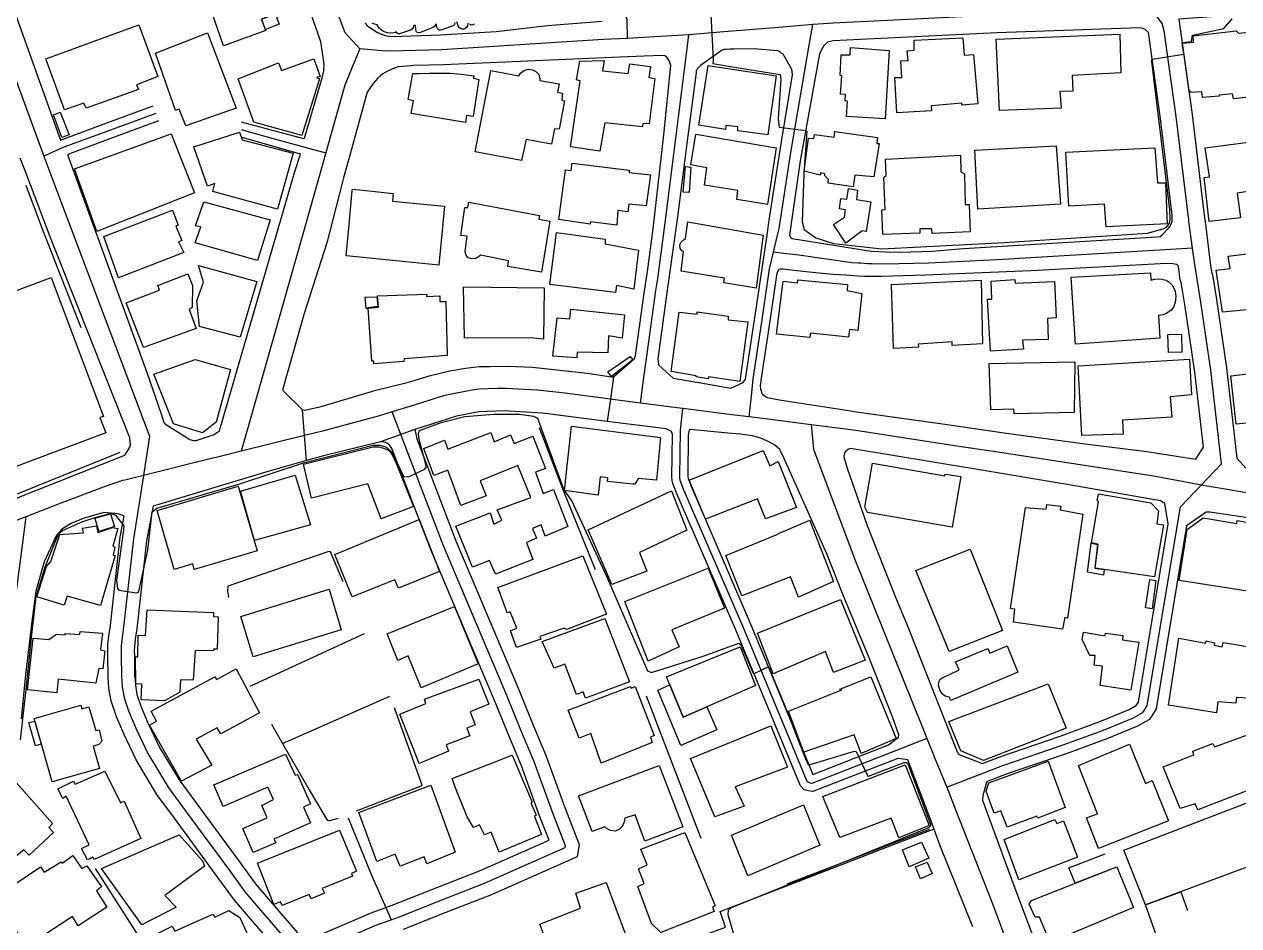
# Model space of a CAD drawing. Header units: millimetres. Extents: x 198785 to 203305, y 542885 to 545889.
# Drawn here: x 201531.5 to 201759.8, y 542983.8 to 543153.4 of the extents above; entities that cross this region are included whole.
import ezdxf

# ---------------------------------------------------------------- set-up
doc = ezdxf.new("R2010")
doc.units = ezdxf.units.MM
doc.linetypes.add('FENCE_25K', pattern=[54.3, 28.7, -9.2, -16.4])
doc.linetypes.add('HIDDEN_BULD_25K', pattern=[28.8, 18.4, -10.4])
for name, color, linetype in [('A0013117', 253, 'Continuous'), ('A0023217', 253, 'Continuous'), ('A0053326', 253, 'Continuous'), ('B0014111', 253, 'Continuous'), ('B0014112', 253, 'Continuous'), ('B0014113', 253, 'Continuous'), ('B0014115', 253, 'Continuous'), ('B0014116', 253, 'Continuous'), ('B0024120', 253, 'Continuous'), ('F0017111', 253, 'Continuous'), ('F0047224', 253, 'Continuous')]:
    doc.layers.add(name, color=color, linetype=linetype)

msp = doc.modelspace()

# ---------------------------------------------------------------- linework, layer by layer
at = {"layer": 'A0013117'}
for points in [[(201572.22, 543135.02), (201583.92, 543131.91), (201584.11, 543131.98), (201587.46, 543143.32), (201587.76, 543144.65), (201587.81, 543145.92), (201587.54, 543148.03), (201587.2, 543150.1), (201579.35, 543172.69), (201576.31, 543180.75), (201573.79, 543187.63), (201572.08, 543192.31), (201570.47, 543196.72), (201570.14, 543197.42), (201569.83, 543197.75), (201569.62, 543198.09), (201569.25, 543198.27), (201568.63, 543198.4), (201568.37, 543198.4), (201567.67, 543198.31), (201567.24, 543198.18), (201555.67, 543193.47), (201526.91, 543182.91)], [(201529.38, 543156.49), (201538.29, 543131.63), (201546.47, 543134.65), (201555.66, 543138.05)], [(201762.51, 543155.37), (201748.51, 543154.34), (201751, 543136.43), (201753.37, 543116.93), (201753.45, 543116.29), (201754.44, 543108.53), (201754.66, 543106.82), (201754.84, 543106.29), (201755.59, 543101.62), (201757.49, 543088.75), (201759.44, 543071.78), (201761.09, 543069.9)], [(201595.53, 543153.65), (201595.88, 543153.19), (201596.25, 543152.91), (201597.89, 543151.84), (201599.33, 543151.27), (201600.48, 543151.12), (201609.67, 543151.42), (201620.2, 543152.07), (201629.85, 543153.16), (201640.12, 543153.98)], [(201741.11, 543152.72), (201714.34, 543151.77), (201683.51, 543150.26), (201682.47, 543150.04), (201681.68, 543149.19), (201681.31, 543148.53), (201680.96, 543147.86), (201677.33, 543127.73), (201675.34, 543113.76), (201675.49, 543113.37), (201675.8, 543113.11), (201690.65, 543110.75), (201693.51, 543110.59), (201696.17, 543110.55), (201702.08, 543110.74), (201708.06, 543111.2), (201744.47, 543113.4), (201745.04, 543113.49), (201745.45, 543113.85), (201746.67, 543115.1), (201746.88, 543115.44), (201747.29, 543116.3), (201747.26, 543117.5), (201745.05, 543135.66), (201742.8, 543151.84), (201742.2, 543152.43), (201741.76, 543152.63), (201741.11, 543152.72)], [(201668.61, 543148.75), (201664.84, 543148.7), (201664.09, 543148.7), (201663.34, 543148.67), (201663.04, 543148.65), (201662.68, 543148.53), (201662.48, 543148.4), (201658.56, 543145.67), (201658.31, 543145.42), (201657.98, 543145.02), (201657.8, 543144.62), (201657.77, 543144.32), (201656.02, 543130.99), (201654.25, 543117.2), (201652.46, 543104.27), (201650.55, 543090.47), (201650.71, 543089.34), (201653.47, 543086.84), (201658.28, 543086.01), (201664.28, 543084.97), (201666.62, 543086.01), (201667.03, 543086.66), (201669.16, 543100.67), (201670.17, 543107.48), (201671.16, 543114.16), (201671.46, 543116.18), (201673.78, 543130.89), (201675.87, 543143.9), (201675.8, 543144.61), (201675.73, 543144.99), (201674.14, 543147.75), (201673.72, 543148.05), (201673.34, 543148.31), (201673.08, 543148.4), (201668.61, 543148.75)], [(201651.42, 543147.55), (201648, 543147.4), (201640.46, 543147.07), (201610.3, 543145.76), (201604.7, 543145.65), (201603.43, 543145.52), (201601.75, 543145.37), (201600.77, 543145.02), (201599.72, 543144.56), (201598.87, 543144.08), (201598.48, 543143.75), (201597.95, 543143.27), (201597.06, 543142.25), (201595.94, 543140.61), (201592.79, 543129.2), (201591.49, 543124.51), (201591.22, 543123.54), (201588.32, 543112.32), (201584.1, 543098.98), (201580.04, 543084.82), (201580.06, 543084.56), (201580.12, 543084.45), (201583.74, 543080.85), (201584.2, 543080.83), (201587.3, 543081.5), (201596.71, 543084.31), (201597.53, 543084.55), (201602.95, 543085.89), (201603.68, 543086.07), (201607.81, 543087.31), (201611.45, 543088.19), (201614.4, 543088.73), (201616.95, 543089.01), (201618.98, 543089.05), (201622.4, 543089.1), (201626.98, 543088.92), (201637.3, 543087.78), (201641.84, 543087.08), (201642.23, 543087.1), (201646.16, 543090.52), (201646.4, 543091.07), (201647.21, 543096.92), (201647.91, 543102.37), (201648.61, 543106.88), (201649.66, 543114.91), (201650.96, 543125.95), (201651.72, 543132.62), (201652.99, 543145.65), (201652.84, 543146.24), (201652.67, 543146.54), (201652.23, 543147.22), (201651.86, 543147.44), (201651.42, 543147.55)], [(201556.7, 543135.23), (201547.51, 543131.84), (201539.65, 543128.93), (201539.62, 543128.72), (201554.41, 543088.09), (201557.2, 543080.14), (201557.7, 543078.51), (201557.92, 543078.2), (201558.18, 543078.05), (201562.56, 543075.32), (201563.35, 543075.12), (201563.52, 543075.1), (201563.76, 543075.12), (201567.15, 543076.26), (201567.47, 543076.47), (201567.8, 543076.65), (201568.13, 543076.95), (201568.24, 543077.21), (201582.33, 543125.7), (201583.37, 543128.99), (201572.25, 543132.16)], [(201525.98, 543062.68), (201537.89, 543067.42), (201550.35, 543072.38), (201550.4, 543072.42), (201550.95, 543073.24), (201551.27, 543073.87), (201551.45, 543074.29), (201551.29, 543075.64), (201536.34, 543113.45), (201531.75, 543125.49), (201530.7, 543128.24)], [(201746.21, 543108.4), (201720.7, 543107), (201700.89, 543106.24), (201692.65, 543105.93), (201690.89, 543105.93), (201689.43, 543105.97), (201688.1, 543106.05), (201686.77, 543106.12), (201685.95, 543106.18), (201683.49, 543106.35), (201678.38, 543106.81), (201674.05, 543107.35), (201673.75, 543107.35), (201673.55, 543107.32), (201673.34, 543107.25), (201673.07, 543106.86), (201672.88, 543106.22), (201671.52, 543096.74), (201669.99, 543086.81), (201669.83, 543085.38), (201669.85, 543084.91), (201669.89, 543084.7), (201669.97, 543084.49), (201670.15, 543083.95), (201670.29, 543083.76), (201670.59, 543083.55), (201671.13, 543083.2), (201672.05, 543082.99), (201673.79, 543082.72), (201686.85, 543080.68), (201687.51, 543080.57), (201704.07, 543078.23), (201716.15, 543076.51), (201730.4, 543074.57), (201742.48, 543073.03), (201751.74, 543071.63), (201753.17, 543073.83), (201751.54, 543087.97), (201749.66, 543100.71), (201748.99, 543104.85), (201748.8, 543105.32), (201748.47, 543107.93), (201748.17, 543108.21), (201747.38, 543108.36), (201746.21, 543108.4)], [(201709.77, 542983.66), (201703.67, 542998.88), (201701.87, 543003.67), (201697.59, 543015.06), (201695.66, 543015.29), (201679.68, 543009.07), (201678.86, 543009.2), (201678.09, 543009.43), (201677.37, 543010.13), (201670.22, 543027.41), (201668.98, 543030.41), (201665.17, 543039.61), (201654.15, 543065.07), (201653.32, 543067.21), (201653.19, 543068.2), (201653.3, 543076.22), (201653.11, 543076.8), (201652.91, 543076.96), (201652.11, 543077.28), (201641.06, 543078.7), (201628.88, 543080.26), (201621.7, 543080.7), (201616.94, 543080.49), (201612.71, 543079.66), (201604.9, 543077.15), (201605.25, 543075.42), (201612.6, 543056.27), (201624.51, 543028.12), (201627.15, 543021.56), (201629.6, 543015.75), (201633.09, 543006.1), (201635.79, 542999.13), (201635.4, 542996.82), (201618.97, 542989.55), (201611.35, 542986.59), (201602.68, 542983.14)], [(201656.7, 543077.18), (201656.51, 543077.09), (201656.39, 543076.79), (201656.33, 543076.41), (201656.3, 543076.18), (201656.19, 543068.39), (201656.25, 543067.96), (201656.93, 543066.2), (201667.94, 543040.78), (201671.76, 543031.56), (201672.99, 543028.55), (201679.71, 543012.3), (201693.96, 543017.85), (201695.83, 543019.34), (201695.89, 543019.73), (201694.69, 543023.11), (201690.3, 543034.25), (201685.31, 543046.31), (201682.35, 543053.8), (201674.25, 543071.86), (201673.52, 543073.4), (201672.48, 543074.29), (201671.2, 543074.99), (201669.95, 543075.53), (201668.36, 543076), (201666.14, 543076.3), (201663.76, 543076.52), (201656.7, 543077.18)], [(201598.41, 543074.86), (201587.72, 543072.25), (201584.51, 543071.33), (201577.05, 543069.2), (201567.91, 543066.46), (201555.69, 543062.79), (201554.45, 543056.24), (201552.61, 543039.67), (201552.31, 543037.74), (201552.16, 543036.34), (201552.14, 543035.61), (201552.15, 543034.63), (201552.2, 543030.87), (201552.27, 543029.98), (201552.35, 543029.09), (201552.64, 543027.34), (201553.39, 543025.12), (201554.7, 543022), (201556.89, 543017.39), (201560.55, 543011.29), (201563.73, 543007.03), (201571.9, 542995.87), (201574.88, 542991.78), (201577.39, 542988.87), (201582.84, 542982.53)], [(201584.68, 542981.1), (201596.96, 542986.41), (201599.4, 542987.28), (201600.92, 542987.82), (201609.52, 542991.24), (201617.05, 542994.17), (201630.11, 542999.95), (201628.41, 543004.34), (201624.94, 543013.93), (201622.53, 543019.65), (201619.89, 543026.21), (201607.97, 543054.4), (201600.58, 543073.63), (201600.16, 543074.2), (201599.92, 543074.42), (201599.62, 543074.63), (201599.34, 543074.74), (201599.04, 543074.79), (201598.41, 543074.86)], [(201686.8, 543073.59), (201686.45, 543073.5), (201685.98, 543073.15), (201685.72, 543072.84), (201685.58, 543072.54), (201685.51, 543072.02), (201686.14, 543069.9), (201689.95, 543059.1), (201695.11, 543045.94), (201697.43, 543040.37), (201699.28, 543035.81), (201703.41, 543025.24), (201704.39, 543022.79), (201706.86, 543016.56), (201707.11, 543016.14), (201707.37, 543016.02), (201711.63, 543014.37), (201714.85, 543015.62), (201726.2, 543019.49), (201733.7, 543022.26), (201739.2, 543024.53), (201740.54, 543025.3), (201740.91, 543025.9), (201746.5, 543059.45), (201745.87, 543063.28), (201745.1, 543063.78), (201727.93, 543066.76), (201710.27, 543069.72), (201686.8, 543073.59)], [(201579.26, 542979.03), (201573.6, 542985.61), (201570.96, 542988.68), (201567.87, 542992.92), (201559.71, 543004.05), (201556.4, 543008.5), (201552.48, 543015.03), (201550.14, 543019.96), (201548.71, 543023.35), (201547.78, 543026.12), (201547.38, 543028.46), (201547.29, 543029.57), (201547.2, 543030.64), (201547.15, 543034.57), (201547.14, 543035.68), (201547.17, 543036.7), (201547.35, 543038.39), (201547.65, 543040.32), (201549.5, 543056.98), (201550.25, 543060.89), (201549.97, 543060.99), (201549.22, 543061.25), (201548.46, 543061.38), (201546.43, 543061.58), (201542.55, 543060.46), (201540.26, 543059.47), (201538.51, 543058.44), (201537.42, 543057.18), (201535.19, 543052.27), (201533.64, 543046.75), (201532.88, 543041.04), (201531.71, 543031.02), (201530.88, 543022.76)], [(201764.47, 543060.11), (201754.32, 543061.63), (201754, 543061.62), (201753.67, 543061.62), (201752.82, 543061.08), (201749.99, 543059.07), (201744.25, 543024.66), (201743.44, 543023.32), (201743.3, 543023.09), (201742.86, 543022.59), (201740.74, 543021.38), (201734.98, 543019), (201727.37, 543016.19), (201716.05, 543012.33), (201713.16, 543011.21), (201712.46, 543010.96), (201712.36, 543010.78), (201711.66, 543008.36), (201711.6, 543007.45), (201717.06, 542992.61), (201723.68, 542974.83), (201731.21, 542956.52), (201732.73, 542953.23)]]:
    msp.add_lwpolyline(points, dxfattribs=at)
at = {"layer": 'A0023217'}
for points in [[(201644.89, 543150.71), (201644.78, 543154.25), (201643.66, 543157.62), (201636.43, 543175.34), (201630.2, 543192.41), (201625.16, 543206.12), (201624.38, 543208.33)], [(201594.54, 543148.81), (201591.8, 543151.78), (201583.99, 543172.39), (201578.66, 543187.41), (201578.02, 543188.86), (201576.97, 543191.28)], [(201516.71, 543181.8), (201518.01, 543178.81), (201519.55, 543175.24), (201523.56, 543163.51), (201529.63, 543143.65), (201534.63, 543129.99), (201535.15, 543128.57)], [(201742.85, 543157), (201736.38, 543156.46), (201731.66, 543156.06), (201715.43, 543155.2), (201683.54, 543153.63), (201682.71, 543153.57), (201679.7, 543153.34)], [(201751.07, 543111.27), (201750.43, 543116.3), (201750.39, 543116.56), (201748.02, 543136.05), (201745.78, 543152.19), (201745.38, 543153.54), (201742.85, 543157)], [(201679.7, 543153.34), (201674.07, 543152.88), (201662.99, 543151.97), (201656.39, 543151.43)], [(201672.33, 543110.56), (201673.15, 543113.97), (201673.4, 543114.97), (201675.56, 543129.31), (201679.03, 543149.44), (201679.7, 543153.34)], [(201644.89, 543150.71), (201640.29, 543150.52), (201609.98, 543148.59), (201602.59, 543148.38), (201599.5, 543148.36), (201594.54, 543148.81)], [(201656.39, 543151.43), (201652.16, 543151.17), (201647.81, 543150.89), (201644.89, 543150.71)], [(201647.28, 543082.16), (201647.95, 543086.97), (201648.88, 543093.69), (201650.19, 543103.32), (201650.54, 543105.58), (201651.96, 543116.06), (201655.93, 543147.81), (201656.39, 543151.43)], [(201594.54, 543148.81), (201593.09, 543145.32), (201591.7, 543141.97), (201588.5, 543130.57), (201588.12, 543129.22)], [(201556.18, 543136.64), (201546.99, 543133.24), (201538.91, 543130.26), (201535.15, 543128.57)], [(201572.24, 543133.59), (201578.66, 543131.82), (201583.73, 543130.43), (201588.12, 543129.22)], [(201535.15, 543128.57), (201535.68, 543127.1), (201537.98, 543121.08), (201554.98, 543075.94), (201553.87, 543068.54)], [(201588.12, 543129.22), (201587.95, 543128.61), (201587.43, 543126.75), (201584.2, 543115.22), (201573.72, 543078.35), (201572.23, 543073.09)], [(201751.07, 543111.27), (201748.02, 543111.09), (201714.38, 543109.1), (201701.49, 543108.49), (201693.08, 543108.26), (201690.77, 543108.34), (201690.04, 543108.36), (201689.37, 543108.4), (201688.71, 543108.44), (201688.3, 543108.46), (201687.07, 543108.55), (201677.09, 543109.96), (201674.28, 543110.31), (201672.33, 543110.56)], [(201752.72, 543066.72), (201756.55, 543070.7), (201754.52, 543088.36), (201752.63, 543101.16), (201751.54, 543108.24), (201751.07, 543111.27)], [(201667.72, 543079.55), (201668.22, 543084.09), (201668.51, 543086.74), (201670.34, 543098.71), (201671.57, 543107.38), (201671.57, 543107.4), (201672.33, 543110.56)], [(201647.28, 543082.16), (201643.01, 543082.71), (201641.65, 543082.89), (201633.09, 543084.02), (201627.93, 543084.59), (201622.05, 543084.9), (201620.34, 543084.88), (201616.95, 543084.75), (201615.67, 543084.61), (201612.08, 543083.92), (201610.26, 543083.49), (201603.93, 543081.51), (201600.63, 543080.49)], [(201655.28, 543081.14), (201653.16, 543081.41), (201652.7, 543081.47), (201647.28, 543082.16)], [(201600.63, 543080.49), (201597.97, 543079.7), (201597.56, 543079.59), (201587.51, 543076.87), (201584.13, 543076.04), (201572.23, 543073.09)], [(201585.56, 542978.76), (201597.88, 542984.09), (201600.41, 542984.98), (201601.8, 542985.48), (201610.43, 542988.91), (201618.01, 542991.86), (201633.16, 542998.56), (201633.21, 542998.87), (201630.75, 543005.22), (201627.27, 543014.84), (201624.84, 543020.61), (201622.2, 543027.16), (201610.28, 543055.33), (201602.27, 543076.22), (201600.63, 543080.49)], [(201701.14, 543019.04), (201696.67, 543017.3), (201679.52, 543010.62), (201679.19, 543010.67), (201678.87, 543010.76), (201678.63, 543010.99), (201671.6, 543027.98), (201670.37, 543030.98), (201666.55, 543040.2), (201655.54, 543065.64), (201654.79, 543067.59), (201654.69, 543068.3), (201654.81, 543077.03), (201655.28, 543081.14)], [(201667.72, 543079.55), (201663.98, 543080.03), (201657.26, 543080.88), (201655.28, 543081.14)], [(201679.42, 543078.05), (201673.19, 543078.85), (201670.24, 543079.22), (201667.72, 543079.55)], [(201679.42, 543078.05), (201679.81, 543073.49), (201687.63, 543052.7), (201700.3, 543021.14), (201701.14, 543019.04)], [(201752.72, 543066.72), (201748.81, 543067.46), (201743.79, 543068.41), (201729.17, 543070.66), (201713.21, 543073.11), (201707.17, 543073.97), (201687.82, 543076.98), (201686.34, 543077.17), (201679.42, 543078.05)], [(201572.23, 543073.09), (201568.02, 543072.05), (201564.08, 543071.07), (201556.62, 543069.22), (201553.87, 543068.54)], [(201553.87, 543068.54), (201550.33, 543067.66), (201549.94, 543067.57), (201546.45, 543066.42), (201537.69, 543063.06), (201531.74, 543060.78)], [(201553.87, 543068.54), (201552.8, 543061.78), (201551.98, 543056.61), (201550.13, 543040), (201549.83, 543038.06), (201549.67, 543036.52), (201549.64, 543035.64), (201549.65, 543034.6), (201549.7, 543030.76), (201549.78, 543029.78), (201549.87, 543028.77), (201550.21, 543026.73), (201551.05, 543024.24), (201552.42, 543020.98), (201554.68, 543016.21), (201558.48, 543009.89), (201561.72, 543005.54), (201569.88, 542994.4), (201572.92, 542990.23), (201575.49, 542987.24), (201581.05, 542980.78)], [(201704.92, 543009.88), (201709.44, 543011.64), (201715.45, 543013.97), (201726.78, 543017.84), (201734.34, 543020.63), (201739.97, 543022.96), (201741.74, 543023.97), (201741.87, 543024.12), (201741.94, 543024.22), (201742.58, 543025.28), (201748.81, 543062.65), (201752.72, 543066.72)], [(201801.86, 543059.22), (201796.74, 543059.92), (201792.26, 543060.53), (201777.59, 543062.44), (201757.63, 543065.87), (201752.72, 543066.72)], [(201531.74, 543060.78), (201522.89, 543057.39), (201521.77, 543056.96), (201492.57, 543045.35), (201484.1, 543041.98)], [(201531.74, 543060.78), (201531.05, 543055.45), (201528.23, 543033.64), (201527.75, 543031), (201526.8, 543024.72), (201525.51, 543019.86), (201524.2, 543016.37), (201522.25, 543013.34), (201520, 543010.74), (201518.87, 543009.58), (201517.97, 543008.82), (201514.12, 543005.43), (201511.37, 543004.31)], [(201701.14, 543019.04), (201702.45, 543015.85), (201702.55, 543015.62), (201704.92, 543009.88)], [(201704.92, 543009.88), (201706.62, 543005.52), (201713.42, 542988.14), (201716.73, 542979.24), (201720.49, 542970.09), (201728.35, 542951.07), (201734.3, 542936.65)], [(201592.33, 543004.11), (201596.74, 542993.35), (201599.4, 542987.28), (201600.41, 542984.98)]]:
    msp.add_lwpolyline(points, dxfattribs=at)
at = {"layer": 'A0053326'}
msp.add_lwpolyline([(201637.3, 543087.78), (201641.84, 543087.08), (201642.23, 543087.1), (201641.65, 543082.89), (201641.06, 543078.7), (201628.88, 543080.26), (201621.7, 543080.7), (201616.94, 543080.49), (201612.71, 543079.66), (201604.9, 543077.15), (201602.27, 543076.22), (201598.41, 543074.86), (201587.72, 543072.25), (201584.51, 543071.33), (201584.13, 543076.04), (201583.74, 543080.85), (201584.2, 543080.83), (201587.3, 543081.5), (201596.71, 543084.31), (201597.53, 543084.55), (201602.95, 543085.89), (201603.68, 543086.07), (201607.81, 543087.31), (201611.45, 543088.19), (201614.4, 543088.73), (201616.95, 543089.01), (201618.98, 543089.05), (201622.4, 543089.1), (201626.98, 543088.92), (201637.3, 543087.78)], dxfattribs=at)
at = {"layer": 'B0014111'}
for points in [[(201612.42, 543153.71), (201612.31, 543153.38), (201612.11, 543153.13), (201609.76, 543152.29), (201609.48, 543152.32), (201609.32, 543152.4), (201609.17, 543152.58), (201609.03, 543152.87), (201608.87, 543153.49), (201608.79, 543153.28), (201608.56, 543153), (201608.29, 543152.79), (201605.95, 543151.85), (201605.6, 543151.79), (201605.38, 543151.83), (201605.24, 543151.9), (201605.13, 543152.05), (201605.07, 543152.41), (201604.98, 543153.22), (201604.62, 543153.13), (201604.56, 543152.78), (201604.39, 543152.51), (201604.07, 543152.28), (201602.02, 543151.6), (201601.72, 543151.59), (201601.61, 543151.64), (201601.38, 543151.83), (201601.36, 543152.02), (201601.16, 543151.85), (201600.84, 543151.78), (201600.29, 543151.7), (201599.73, 543151.79), (201599.01, 543152.01), (201598.61, 543152.29), (201598.18, 543152.68), (201597.79, 543153.31), (201596.84, 543153.57)], [(201614.86, 543153.6), (201614.78, 543153.13), (201614.59, 543152.79), (201614.35, 543152.6), (201614.1, 543152.49), (201613.8, 543152.48), (201613.57, 543152.54), (201613.28, 543152.71), (201613.05, 543153.09), (201612.75, 543153.87)], [(201616.05, 543153.43), (201615.89, 543153.33), (201615.62, 543153.26), (201615.35, 543153.31), (201615.13, 543153.41)], [(201585.88, 543146.93), (201587.09, 543143.58), (201586.39, 543143.36), (201586.94, 543143.15), (201583.63, 543132.49), (201574.62, 543135), (201571.64, 543143.13), (201579.24, 543146.17), (201579.79, 543144.73), (201585.88, 543146.93)], [(201672.79, 543143.69), (201671.22, 543132.58), (201665.58, 543133.33), (201665.64, 543134.11), (201663.33, 543134.38), (201663.26, 543133.62), (201658.25, 543134.43), (201660.03, 543145.62), (201672.79, 543143.69)], [(201611.57, 543144.2), (201613.58, 543144.02), (201615.99, 543143.72), (201615.88, 543143.24), (201616.89, 543143.04), (201615.82, 543136.07), (201614.62, 543136.23), (201614.38, 543134.9), (201604.22, 543136.64), (201604.64, 543138.99), (201603.61, 543139.23), (201604.53, 543144.16), (201605.69, 543144.15), (201607.62, 543144.2), (201609.67, 543144.2), (201611.57, 543144.2)], [(201744, 543130.15), (201744.49, 543123.55), (201746.02, 543123.59), (201746.32, 543115.89), (201734.84, 543115.27), (201734.56, 543119.54), (201727.81, 543119.2), (201727.26, 543129.32), (201744, 543130.15)], [(201610.48, 543119.19), (201609.38, 543108.09), (201592, 543109.83), (201592.54, 543115.74), (201593.13, 543122.07), (201593.16, 543122.37), (201596.87, 543121.98), (201600.78, 543121.57), (201600.68, 543120.14), (201610.39, 543119.2), (201610.48, 543119.19)], [(201575.16, 543105.02), (201572.06, 543094.54), (201564.4, 543096.57), (201563.91, 543101.38), (201565.17, 543104.89), (201564.21, 543108.05), (201575.16, 543105.02)], [(201607.11, 543102.61), (201607.1, 543102.17), (201609.59, 543102.33), (201609.57, 543101.23), (201610.68, 543101.27), (201610.97, 543091.11), (201602.85, 543090.49), (201602.82, 543089.97), (201597.19, 543089.53), (201597.17, 543090.04), (201596.81, 543090.01), (201596.13, 543099.99), (201598.04, 543100.22), (201597.84, 543102.32), (201607.11, 543102.61)], [(201567.52, 543078.54), (201564.94, 543076.56), (201559.53, 543078.27), (201555.82, 543087.61), (201563.56, 543090.37), (201570.22, 543088.48), (201567.52, 543078.54)], [(201690.9, 543070.86), (201704.55, 543068.44), (201704.61, 543068.81), (201707.55, 543068.35), (201705.9, 543058.8), (201689.98, 543061.56), (201689.48, 543062.55), (201690.9, 543070.86)], [(201585.25, 543059.23), (201574.74, 543056.32), (201572.08, 543065.6), (201582.38, 543068.62), (201585.25, 543059.23)], [(201745.63, 543059.27), (201743.94, 543049.47), (201734.5, 543050.86), (201732.77, 543051.13), (201733.3, 543055.6), (201732.08, 543055.84), (201733.44, 543063.6), (201733.19, 543063.82), (201733.44, 543065.06), (201743.24, 543063.4), (201744.67, 543061.9), (201744.41, 543059.43), (201745.63, 543059.27)], [(201726.34, 543062.73), (201726.24, 543062.05), (201730.5, 543061.24), (201727.57, 543041.67), (201727.1, 543041.81), (201726.68, 543039.63), (201717.41, 543040.94), (201717.67, 543043.38), (201716.89, 543043.49), (201719.67, 543062.48), (201723.6, 543062.18), (201723.7, 543063.09), (201726.34, 543062.73)], [(201545.02, 543059.09), (201545.3, 543057.82), (201548.03, 543058.76), (201549.03, 543058.53), (201548.1, 543055.23), (201548.45, 543055.03), (201548.15, 543053.57), (201548.53, 543053.48), (201545.8, 543044.08), (201539.51, 543045.84), (201538.93, 543044.15), (201533.79, 543045.71), (201535.62, 543051.39), (201536.43, 543052.34), (201538.11, 543057.45), (201542.56, 543057.76), (201542.42, 543058.62), (201545.02, 543059.09)], [(201753.12, 543060.55), (201759.4, 543059.51), (201759.46, 543060.04), (201762.63, 543059.53), (201762.65, 543059.07), (201771.64, 543057.71), (201769.64, 543045.5), (201769.41, 543045.54), (201765.07, 543046.21), (201748.59, 543048.77), (201750.06, 543058.39), (201753.12, 543060.55)], [(201715.39, 543039.4), (201705.32, 543035.44), (201699.08, 543050.63), (201709.28, 543054.68), (201715.39, 543039.4)], [(201546.15, 543038.85), (201545.81, 543035.72), (201546.57, 543035.58), (201546.2, 543032.18), (201545.5, 543032.21), (201544.93, 543029.46), (201537.85, 543030.2), (201537.55, 543027.66), (201532.04, 543028.22), (201533.13, 543037.91), (201536.06, 543037.67), (201537.48, 543038.68), (201539.16, 543038.53), (201539.17, 543038.84), (201541.89, 543038.63), (201541.96, 543039.17), (201546.15, 543038.85)], [(201716.27, 543036.49), (201718.28, 543031.51), (201705.67, 543026.22), (201705.35, 543026.83), (201704.57, 543027.01), (201704, 543027.44), (201703.57, 543028.23), (201703.36, 543029.12), (201703.46, 543029.84), (201703.68, 543030.21), (201703.97, 543030.44), (201707.21, 543031.95), (201706.54, 543033.47), (201712.6, 543036), (201712.98, 543035.1), (201716.27, 543036.49)], [(201727.34, 543021), (201711.8, 543014.93), (201707.52, 543016.73), (201705.31, 543022.28), (201723.95, 543029.35), (201727.34, 543021)], [(201778.61, 543013.58), (201783.65, 542998.64), (201776.24, 542995.86), (201775.88, 542996.87), (201775.58, 542997.47), (201775, 542997.94), (201773.99, 542998.36), (201773.06, 542998.43), (201772.78, 542999.1), (201748.86, 542990.24), (201742.26, 542987.8), (201738.18, 542998.08), (201778.61, 543013.58)], [(201739.99, 542987.26), (201724.31, 542980.66), (201722.31, 542985.45), (201721.52, 542985.43), (201720.38, 542987.88), (201720.84, 542988.6), (201736.88, 542994.92), (201739.99, 542987.26)]]:
    msp.add_lwpolyline(points, dxfattribs=at)
at = {"layer": 'B0014112'}
for points in [[(201582.8, 543156.82), (201576.07, 543154.39), (201576.77, 543152.4), (201576.84, 543152.21), (201568.93, 543149.32), (201565.71, 543158.63), (201573.01, 543161.29), (201573.33, 543160.5), (201580.56, 543163.09), (201582.8, 543156.82)], [(201552.91, 543141.13), (201543.1, 543137.62), (201542.62, 543138.57), (201539.02, 543137.32), (201535.49, 543146.88), (201553, 543153.3), (201556.55, 543143.57), (201552.56, 543141.98), (201552.91, 543141.13)], [(201707.94, 543150.86), (201708.15, 543147.6), (201709.92, 543147.72), (201710.72, 543138.41), (201707.72, 543138.18), (201707.73, 543138.53), (201701.94, 543138.09), (201702, 543137.13), (201695.49, 543136.75), (201695.14, 543143.37), (201696.43, 543143.38), (201696.24, 543146.55), (201697.61, 543146.61), (201697.42, 543148.39), (201698.75, 543148.5), (201698.76, 543150.39), (201707.94, 543150.86)], [(201726.37, 543137.65), (201714.81, 543137.17), (201714.18, 543150.62), (201737.43, 543151.54), (201737.61, 543144.24), (201728.46, 543143.76), (201728.58, 543140.8), (201726.12, 543140.73), (201726.37, 543137.65)], [(201759.33, 543152.16), (201759.76, 543151.7), (201762.93, 543152.05), (201763.67, 543146.07), (201764.4, 543146.15), (201764.97, 543140.07), (201758.78, 543139.37), (201758.6, 543140.3), (201756.09, 543140.07), (201756.09, 543139.9), (201753, 543139.63), (201752.87, 543140.7), (201750.8, 543140.58), (201750.7, 543140.77), (201750.44, 543140.74), (201749.19, 543149.85), (201751.29, 543150.02), (201751.21, 543151.22), (201759.33, 543152.16)], [(201694.08, 543148.46), (201693.31, 543135.6), (201686.01, 543136.03), (201686.23, 543138.96), (201685.82, 543139), (201685.87, 543140.17), (201684.89, 543140.25), (201685.17, 543143.7), (201684.84, 543143.75), (201685.04, 543147.68), (201686.7, 543147.66), (201686.77, 543149.04), (201694.08, 543148.46)], [(201640.15, 543144.66), (201644.99, 543144.12), (201645.31, 543145.95), (201649.16, 543145.44), (201648.88, 543143.39), (201650.03, 543143.18), (201648.91, 543134.66), (201647.76, 543134.72), (201647.67, 543134.13), (201640.6, 543134.86), (201639.68, 543129.54), (201634.16, 543130.36), (201635.97, 543142.79), (201635.26, 543142.96), (201635.91, 543146.46), (201640.45, 543146.6), (201640.15, 543144.66)], [(201628.21, 543143.93), (201628.36, 543143.14), (201628.41, 543142.8), (201632, 543142.18), (201631.71, 543140.65), (201632.62, 543140.43), (201632.49, 543139.13), (201633.02, 543138.99), (201632.03, 543133.64), (201631.15, 543133.75), (201630.58, 543130.85), (201625.79, 543131.71), (201624.96, 543127.75), (201616.23, 543129.43), (201619.17, 543144.69), (201624.42, 543143.73), (201624.81, 543144.27), (201625.41, 543144.73), (201626.18, 543144.95), (201627.03, 543144.85), (201627.66, 543144.51), (201628.21, 543143.93)], [(201672.81, 543130.15), (201671.19, 543119.51), (201665.4, 543120.41), (201665.62, 543122.13), (201659.36, 543123.16), (201659.79, 543126.41), (201656.78, 543126.94), (201657.7, 543132.75), (201672.81, 543130.15)], [(201683.86, 543133.24), (201691.87, 543132.13), (201691.73, 543130.99), (201692.19, 543130.95), (201691.21, 543124.71), (201687.63, 543125.02), (201687.28, 543122.82), (201682.61, 543123.5), (201682.68, 543124.23), (201681.94, 543124.91), (201681.96, 543125.28), (201681.2, 543125.47), (201681.1, 543125.02), (201678.09, 543125.76), (201678.92, 543131.95), (201679.87, 543131.89), (201680.01, 543132.67), (201683.7, 543132.17), (201683.86, 543133.24)], [(201767.85, 543125.68), (201770.08, 543115.47), (201764.86, 543114.61), (201763.14, 543122.17), (201759.49, 543121.66), (201760.1, 543117), (201754.25, 543116.31), (201753.27, 543124.59), (201754.29, 543124.73), (201753.48, 543130.13), (201767.85, 543132.06), (201768.86, 543125.83), (201767.85, 543125.68)], [(201726.28, 543119.59), (201710.76, 543118.63), (201710.17, 543129.69), (201725.43, 543130.52), (201726.28, 543119.59)], [(201634.46, 543127.28), (201645.18, 543125.95), (201645.18, 543125.51), (201649.17, 543125.08), (201648.39, 543119.26), (201645.09, 543119.59), (201644.95, 543118.15), (201643.04, 543118.37), (201642.84, 543115.64), (201637.89, 543116.26), (201637.87, 543115.82), (201631.93, 543116.69), (201633.21, 543126.05), (201634.28, 543125.92), (201634.46, 543127.28)], [(201709.12, 543119.49), (201709.32, 543114.35), (201702.14, 543114.02), (201702.06, 543114.92), (201699.81, 543114.91), (201699.83, 543114.08), (201692.9, 543113.86), (201692.67, 543118.52), (201693.29, 543118.57), (201693.04, 543124.56), (201693.52, 543124.93), (201693.35, 543128.02), (201707.45, 543128.8), (201707.56, 543125.66), (201708.23, 543125.29), (201708.36, 543119.51), (201709.12, 543119.49)], [(201688.11, 543122.2), (201687.93, 543120.45), (201690.59, 543120.03), (201689.74, 543114.42), (201688.99, 543114.52), (201685.9, 543112.23), (201683.62, 543115.71), (201685.66, 543117.09), (201685.87, 543118.52), (201684.75, 543118.7), (201684.97, 543120.66), (201686.12, 543120.53), (201686.43, 543122.48), (201688.11, 543122.2)], [(201577.7, 543116.64), (201575.29, 543108.96), (201563.6, 543112.29), (201564.66, 543115.29), (201563.66, 543115.51), (201565.18, 543119.99), (201577.7, 543116.64)], [(201615.01, 543119.91), (201628.29, 543117.44), (201628.22, 543116.77), (201630.24, 543116.39), (201628.69, 543106.75), (201622.34, 543107.81), (201622.5, 543108.9), (201617.2, 543109.99), (201616.82, 543109.62), (201616.29, 543109.33), (201615.59, 543109.25), (201614.87, 543109.5), (201614.47, 543110.07), (201614.35, 543110.74), (201614.7, 543113.53), (201613.52, 543113.66), (201614.29, 543118.95), (201614.84, 543118.91), (201615.01, 543119.91)], [(201670.39, 543113.73), (201669.05, 543103.75), (201662.98, 543104.79), (201663.09, 543105.67), (201654.96, 543106.96), (201655.39, 543110.69), (201655.06, 543110.77), (201654.76, 543111.28), (201654.73, 543111.93), (201654.97, 543112.41), (201655.41, 543112.86), (201655.79, 543113.09), (201656.18, 543116.25), (201670.39, 543113.73)], [(201646.91, 543110.91), (201646.07, 543103.6), (201642.81, 543104.28), (201642.64, 543102.96), (201630.26, 543104.46), (201631.49, 543114.23), (201640.68, 543113), (201640.64, 543112.1), (201646.91, 543110.91)], [(201768.61, 543102), (201769.02, 543099.44), (201763.24, 543098.74), (201763.06, 543098.79), (201762.77, 543099.82), (201756.72, 543099.23), (201755.55, 543107.15), (201758.15, 543107.46), (201757.82, 543109.76), (201771.21, 543111.44), (201772.37, 543102.5), (201768.61, 543102)], [(201743.22, 543106.65), (201743.27, 543105.25), (201743.92, 543105.48), (201745, 543105.54), (201746.15, 543105.25), (201746.73, 543104.87), (201747.33, 543104.29), (201747.83, 543103.23), (201747.97, 543102.22), (201747.86, 543101.04), (201747.55, 543100.21), (201747.09, 543099.64), (201746.28, 543099.05), (201745.56, 543098.74), (201744.67, 543098.62), (201744.92, 543094.39), (201729.12, 543093.24), (201728.3, 543105.85), (201743.22, 543106.65)], [(201563.8, 543096.2), (201553.89, 543092.59), (201550.59, 543101.01), (201556.9, 543103.39), (201556.58, 543104.26), (201562.22, 543106.48), (201563.05, 543104.28), (201562.99, 543100.13), (201562.43, 543099.74), (201563.8, 543096.2)], [(201676.89, 543105.31), (201686.23, 543104.43), (201686.17, 543103.3), (201688.94, 543102.75), (201688.17, 543095.83), (201686.59, 543096), (201686.44, 543094.52), (201679.28, 543095.3), (201679.17, 543094.49), (201672.87, 543095.12), (201674.12, 543105.06), (201676.81, 543104.77), (201676.89, 543105.31)], [(201711.39, 543105.27), (201711.63, 543093.31), (201705.92, 543092.96), (201705.93, 543093.65), (201699.53, 543093.24), (201699.58, 543092.67), (201694.87, 543092.42), (201694.51, 543104.43), (201711.39, 543105.27)], [(201717.66, 543105.38), (201717.75, 543104.68), (201725.17, 543105.01), (201725.47, 543098.17), (201723.82, 543098.05), (201723.94, 543094.13), (201719.16, 543093.96), (201719.29, 543092.3), (201713.1, 543091.93), (201712.56, 543101.68), (201713.39, 543101.71), (201713.22, 543105.06), (201717.66, 543105.38)], [(201629.18, 543103.84), (201629.06, 543094.2), (201626.69, 543094.4), (201614.2, 543094.37), (201614.06, 543104.01), (201629.18, 543103.84)], [(201644.29, 543098.77), (201643.89, 543094.33), (201641.28, 543094.78), (201641.19, 543091.59), (201635.41, 543091.73), (201635.33, 543090.63), (201630.81, 543091), (201631.66, 543098.2), (201634, 543097.98), (201634.23, 543099.84), (201644.29, 543098.77)], [(201657.98, 543099.3), (201663.82, 543098.51), (201663.77, 543097.82), (201667.52, 543097.41), (201665.98, 543086.2), (201660.1, 543087.07), (201660.04, 543086.74), (201657.75, 543087.07), (201657.76, 543087.3), (201653.08, 543088.11), (201654.59, 543099.26), (201657.96, 543098.85), (201657.98, 543099.3)], [(201729, 543089.93), (201728.86, 543080.38), (201717.56, 543080.15), (201717.52, 543080.99), (201713.18, 543080.87), (201712.89, 543089.59), (201729, 543089.93)], [(201738.07, 543076.3), (201730.26, 543076.03), (201729.58, 543089.17), (201750.53, 543090.39), (201750.93, 543083.7), (201746.92, 543083.35), (201747.18, 543079.53), (201737.94, 543078.95), (201738.07, 543076.3)], [(201776.12, 543089.33), (201777.64, 543077.43), (201770.58, 543076.47), (201770.42, 543077.45), (201762.77, 543076.58), (201762.59, 543078.51), (201759.32, 543078.2), (201758.28, 543087.27), (201776.12, 543089.33)], [(201619.17, 543076.64), (201619.8, 543074.88), (201622.88, 543076.18), (201623.53, 543074.55), (201627.07, 543075.95), (201629.47, 543069.84), (201627.58, 543069.17), (201629, 543065.14), (201630.94, 543065.92), (201633.62, 543058.91), (201629.39, 543057.14), (201628.61, 543059.22), (201627.03, 543058.57), (201627.74, 543056.73), (201625.86, 543055.91), (201627.09, 543052.75), (201620.05, 543049.95), (201618.89, 543052.56), (201615.72, 543051.26), (201612.56, 543059.03), (201619.02, 543061.5), (201619.71, 543059.4), (201621.21, 543060.14), (201620.37, 543062.04), (201626.71, 543064.36), (201624.26, 543070.43), (201617.16, 543067.54), (201618.28, 543064.73), (201613.55, 543062.89), (201611.11, 543069.54), (201608.48, 543068.51), (201606.59, 543073.6), (201610.49, 543075.16), (201611.1, 543073.5), (201619.17, 543076.64)], [(201601.38, 543070.87), (201604.6, 543062.67), (201598.56, 543060.37), (201596.05, 543066.98), (201585.48, 543064.27), (201583.92, 543070.66), (201597.06, 543073.89), (201598.07, 543073.89), (201599, 543073.67), (201599.9, 543073.27), (201600.57, 543072.52), (201601.38, 543070.87)], [(201575.24, 543054.35), (201563.38, 543050.84), (201563.16, 543051.91), (201559.66, 543050.86), (201556.43, 543061.96), (201571.69, 543066.52), (201575.24, 543054.35)], [(201609.49, 543050.47), (201601.78, 543047.36), (201601.09, 543048.92), (201593.09, 543045.73), (201589.81, 543053.69), (201605.67, 543060.25), (201609.49, 543050.47)], [(201636.49, 543053.41), (201640.89, 543042.43), (201633.39, 543039.56), (201632.97, 543039.8), (201628.39, 543038.27), (201628.54, 543037.76), (201624.01, 543036.2), (201622.88, 543039.32), (201624.03, 543039.84), (201622.78, 543042.9), (201622.27, 543042.69), (201622.11, 543043.1), (201620.71, 543046.81), (201620.46, 543047.47), (201636.49, 543053.41)], [(201591.04, 543039.5), (201574.49, 543034.45), (201572.19, 543042.01), (201588.79, 543047.12), (201591.04, 543039.5)], [(201567.91, 543041.93), (201567.72, 543035.88), (201567.03, 543035.87), (201567.02, 543035.59), (201563.6, 543035.53), (201563.22, 543030.05), (201560.85, 543030.12), (201560.71, 543027.79), (201557.83, 543026.12), (201553.45, 543026.36), (201553.55, 543029.25), (201552.42, 543029.35), (201552.37, 543034.45), (201552.79, 543034.44), (201552.86, 543038.47), (201554.26, 543038.44), (201554.54, 543043.29), (201567.03, 543042.75), (201567, 543041.99), (201567.91, 543041.93)], [(201612.33, 543043.86), (201616.77, 543033.09), (201606.09, 543028.61), (201603.6, 543034.64), (201601.7, 543033.76), (201599.65, 543038.74), (201612.33, 543043.86)], [(201640.58, 543041.66), (201645.21, 543029.72), (201636.97, 543026.63), (201636.54, 543027.85), (201635.28, 543027.36), (201633.11, 543033.02), (201631.06, 543032.28), (201628.85, 543037.28), (201640.58, 543041.66)], [(201730.59, 543039.04), (201734.65, 543038.38), (201734.74, 543038.89), (201738, 543038.43), (201737.94, 543037.59), (201741.02, 543037.17), (201739.52, 543028.14), (201733.73, 543029.05), (201734.2, 543032.68), (201732.58, 543032.87), (201732.81, 543034.65), (201731.82, 543034.68), (201730.35, 543037.71), (201730.59, 543039.04)], [(201748.54, 543037.96), (201753.6, 543037), (201753.65, 543037.41), (201755.22, 543037.08), (201755.14, 543036.59), (201756.67, 543036.32), (201756.83, 543037.1), (201762.61, 543036.15), (201762.53, 543035.6), (201768.1, 543034.88), (201767.54, 543029.29), (201765.13, 543029.38), (201764.91, 543027.84), (201762.63, 543028.02), (201762.48, 543026.58), (201759.34, 543026.77), (201759.26, 543025.68), (201755.88, 543025.97), (201755.6, 543023.91), (201746.55, 543025.34), (201748.54, 543037.96)], [(201571.26, 543032.16), (201575.68, 543023.91), (201568.43, 543019.91), (201567.72, 543021.05), (201563.8, 543018.95), (201566.69, 543014.05), (201561.03, 543011.03), (201554.98, 543021.54), (201556.34, 543022.3), (201555.34, 543024.19), (201567.28, 543030.67), (201567.58, 543030.15), (201571.26, 543032.16)], [(201611.21, 543016.69), (201605.67, 543014.36), (201602.08, 543023.62), (201606.96, 543025.66), (201606.67, 543026.49), (201616.92, 543030.25), (201618.81, 543025.52), (201615.31, 543024.06), (201616.25, 543021.65), (201614.66, 543020.98), (201615.23, 543019.57), (201610.77, 543017.87), (201611.21, 543016.69)], [(201646.32, 543028.85), (201649.9, 543019.65), (201649.17, 543019.34), (201649.52, 543018.3), (201639.93, 543014.43), (201637.97, 543020), (201635.76, 543019.14), (201633.71, 543024.42), (201645.42, 543028.83), (201645.56, 543028.54), (201646.32, 543028.85)], [(201542.08, 543025.31), (201542.28, 543024.63), (201543.59, 543025.03), (201544.88, 543020.58), (201545.53, 543020.7), (201546.03, 543018.59), (201545.44, 543017.94), (201544.41, 543017.62), (201545.58, 543013.44), (201536.71, 543010.91), (201534.68, 543018.01), (201533.44, 543022.3), (201533.29, 543022.84), (201542.08, 543025.31)], [(201580.57, 543016.13), (201582.38, 543012.14), (201582.81, 543012.28), (201585.26, 543006.75), (201583.98, 543006.16), (201585.27, 543003.21), (201578.4, 543000.12), (201578.75, 542999.45), (201574.5, 542997.62), (201572.55, 543002.15), (201577.11, 543004.11), (201576.09, 543006.47), (201578.3, 543007.59), (201577.27, 543009.88), (201568.83, 543006.24), (201567.12, 543010.33), (201580.57, 543016.13)], [(201627.35, 543004.42), (201628.68, 543001.01), (201620.75, 542997.7), (201619.25, 543001.46), (201617.96, 543000.95), (201617.03, 543002.82), (201615.93, 543002.34), (201614.72, 543004.32), (201612.58, 543009.6), (201611.93, 543011.52), (201623.16, 543015.93), (201626.95, 543007.06), (201626.7, 543006.94), (201627.72, 543004.65), (201627.35, 543004.42)], [(201650.82, 543013.99), (201655.26, 543002.45), (201648.12, 542999.76), (201646.29, 543004.7), (201644.35, 543004.08), (201644.19, 543003.14), (201643.8, 543002.44), (201643.37, 543002), (201642.59, 543001.66), (201641.66, 543001.74), (201640.93, 543002.13), (201640.63, 543002.47), (201638.23, 543001.56), (201635.63, 543008.29), (201650.82, 543013.99)], [(201727.17, 543006.1), (201721.99, 543004.05), (201721.81, 543004.44), (201716.23, 543002.38), (201715.08, 543005.46), (201713.82, 543005.03), (201712.3, 543009.13), (201712.81, 543010.72), (201723.97, 543014.82), (201727.17, 543006.1)], [(201536.94, 543001.35), (201532.4, 542997.11), (201531.37, 542998.09), (201524.59, 542992.57), (201517.96, 543000.78), (201522.24, 543004.06), (201521.76, 543004.81), (201524.94, 543007.51), (201524.41, 543008.24), (201528.99, 543011.82), (201536.73, 543003.08), (201536.1, 543002.34), (201536.94, 543001.35)], [(201546.62, 543012.9), (201549.54, 543006.98), (201550.22, 543007.25), (201553.35, 543000.24), (201544.58, 542996.29), (201544.31, 542996.74), (201543.34, 542996.25), (201542.24, 542998.35), (201543.68, 542999.03), (201539.33, 543008.2), (201538.73, 543007.75), (201537.74, 543009.6), (201540.72, 543011.06), (201541.02, 543010.46), (201546.62, 543012.9)], [(201612.47, 542997.67), (201607.11, 542995.49), (201606.63, 542996.8), (201602.1, 542995.04), (201601.2, 542997.3), (201597.73, 542995.93), (201594.33, 543005.12), (201607.86, 543010.29), (201612.47, 542997.67)], [(201725.24, 543003.83), (201725.57, 543003.05), (201726.83, 543003.56), (201729.46, 542996.76), (201718.41, 542992.47), (201715.69, 543000.09), (201725.24, 543003.83)], [(201587.88, 542989.96), (201585.38, 542988.89), (201584.99, 542989.75), (201579.93, 542987.62), (201579.6, 542988.33), (201578.35, 542987.82), (201575.31, 542995.6), (201590.7, 543001.81), (201593.93, 542994.13), (201592.95, 542993.7), (201593.18, 542993.16), (201587.47, 542990.83), (201587.88, 542989.96)], [(201559.98, 542987.32), (201553.55, 542983.99), (201545.98, 542994.6), (201560.56, 543000.92), (201564.95, 542996.04), (201565.34, 542995.06), (201557.87, 542989.53), (201559.98, 542987.32)], [(201661.18, 542986.52), (201651.13, 542982.6), (201649.37, 542984.28), (201646.79, 542991.24), (201647.98, 542991.77), (201646.93, 542994.55), (201648.54, 542995.27), (201647.39, 542998.24), (201655.63, 543001.37), (201661.34, 542987.61), (201660.82, 542987.32), (201661.18, 542986.52)], [(201540.58, 542997.05), (201542.3, 542994.59), (201543.2, 542995.12), (201545.95, 542991.19), (201545.03, 542990.39), (201546.98, 542987.33), (201541.61, 542983.84), (201540.5, 542985.61), (201531.8, 542979.89), (201525.97, 542989.21), (201534.53, 542994.93), (201535.2, 542993.91), (201538.39, 542995.86), (201538.55, 542995.61), (201540.58, 542997.05)], [(201644.78, 542980.89), (201631.58, 542975.63), (201628.41, 542984.14), (201636.03, 542987.18), (201635.15, 542989.95), (201640.88, 542992), (201644.49, 542982.21), (201644.28, 542982.17), (201644.78, 542980.89)], [(201569.91, 542986.68), (201571.98, 542985.37), (201575.12, 542978.49), (201565.89, 542975.32), (201566.5, 542973.49), (201564.7, 542972.81), (201565.04, 542972.11), (201561.27, 542970.68), (201555.9, 542982.07), (201559.23, 542983.77), (201559.76, 542982.85), (201566.91, 542986.05), (201567.28, 542985.44), (201569.91, 542986.68)]]:
    msp.add_lwpolyline(points, dxfattribs=at)
at = {"layer": 'B0014113'}
for points in [[(201571.32, 543137.65), (201561.81, 543134.3), (201560.57, 543137.46), (201559.86, 543137.16), (201556.12, 543147.98), (201565.91, 543151.77), (201571.32, 543137.65)], [(201563.47, 543121.72), (201545.12, 543114.45), (201540.91, 543126.19), (201559.08, 543132.79), (201563.47, 543121.72)], [(201581.99, 543129.15), (201579.04, 543118.63), (201566.91, 543121.97), (201567.27, 543123.48), (201565.88, 543122.97), (201563.31, 543130.35), (201571.9, 543133.12), (201572.43, 543131.65), (201581.99, 543129.15)], [(201561.43, 543110.45), (201549.15, 543105.7), (201546.43, 543113.46), (201559.32, 543118.41), (201560.39, 543115.6), (201559.92, 543115.44), (201561.07, 543112.7), (201560.43, 543112.48), (201561.43, 543110.45)], [(201651.07, 543075.66), (201650.33, 543067.62), (201646.87, 543067.95), (201646.43, 543067.19), (201646.15, 543066.91), (201645.84, 543066.9), (201641.11, 543067.43), (201641.18, 543068.06), (201639.74, 543068.28), (201639.34, 543064.83), (201633, 543065.73), (201634.34, 543077.82), (201651.07, 543075.66)], [(201670.35, 543073.21), (201671.65, 543070.35), (201673.22, 543071.15), (201676.62, 543062.5), (201670.83, 543060.37), (201669.32, 543064.16), (201659.52, 543060.32), (201656.45, 543067.62), (201670.35, 543073.21)], [(201648.51, 543050.51), (201641.95, 543048.01), (201637.5, 543058.28), (201653.16, 543065.67), (201656, 543058.23), (201647.13, 543054.07), (201648.51, 543050.51)], [(201679.34, 543059.56), (201683.61, 543048.57), (201677.01, 543045.67), (201675.48, 543049.46), (201666.39, 543045.9), (201663.33, 543053.5), (201673.13, 543057.51), (201673.24, 543057.65), (201679.16, 543060.12), (201679.34, 543059.56)], [(201654.6, 543036.31), (201648.78, 543033.59), (201644.38, 543044.84), (201660.03, 543051.1), (201663.12, 543043.6), (201653.21, 543039.47), (201654.6, 543036.31)], [(201684.9, 543045.18), (201689.55, 543033.79), (201683.61, 543031.49), (201682.1, 543035.41), (201672.24, 543031.25), (201669.28, 543038.9), (201684.9, 543045.18)], [(201659.8, 543025.04), (201655.31, 543023.07), (201652.82, 543029.16), (201652.2, 543030.67), (201666.05, 543036.31), (201668.93, 543029.06), (201659.8, 543025.04)], [(201659.8, 543025.04), (201661.68, 543020.72), (201654.91, 543017.74), (201650.57, 543028.13), (201652.82, 543029.16), (201655.31, 543023.07), (201659.8, 543025.04)], [(201690.64, 543030.69), (201695.38, 543019.03), (201688.82, 543016.26), (201687.49, 543019.73), (201678.03, 543016.48), (201675.15, 543024.22), (201685.19, 543028.2), (201684.8, 543028.34), (201690.64, 543030.69)], [(201770.81, 543023.19), (201773.89, 543015.38), (201771.13, 543014.22), (201771.54, 543013.15), (201752.1, 543005.65), (201751.59, 543006.75), (201748.8, 543005.87), (201745.59, 543013.71), (201751.35, 543015.99), (201751.17, 543016.66), (201754.91, 543018.15), (201755.21, 543017.52), (201761.63, 543019.8), (201761.46, 543020.47), (201765.04, 543021.9), (201765.34, 543021.21), (201770.81, 543023.19)], [(201666.81, 543006.34), (201661.28, 543004.35), (201656.71, 543015.27), (201671.79, 543021.44), (201674.94, 543013.65), (201665.12, 543009.95), (201666.81, 543006.34)], [(201739.22, 543018.01), (201742.26, 543010.6), (201743.54, 543011.18), (201746.55, 543003.56), (201733.42, 542998.38), (201731.14, 543004.11), (201733.24, 543004.87), (201729.67, 543013.98), (201739.22, 543018.01)], [(201697.1, 543014.08), (201701.56, 543002.69), (201695.91, 543000.4), (201694.43, 543004.07), (201684.8, 543000.45), (201681.6, 543008.16), (201697.1, 543014.08)], [(201681.02, 542998.99), (201667.47, 542993.23), (201664.42, 543000.89), (201677.93, 543006.56), (201681.02, 542998.99)]]:
    msp.add_lwpolyline(points, dxfattribs=at)
at = {"layer": 'B0014115'}
for points in [[(201524.2, 543101.18), (201536.53, 543105.76)], [(201536.53, 543105.76), (201546.33, 543079.63), (201545.64, 543079.43), (201546.79, 543076.58), (201524.85, 543068.37)]]:
    msp.add_lwpolyline(points, dxfattribs=at)
at = {"layer": 'B0014116', "linetype": 'HIDDEN_BULD_25K', "flags": 128}
for points in [[(201582.8, 543156.82), (201583.04, 543156.23), (201578.9, 543154.67), (201579.39, 543153.44), (201576.79, 543152.41), (201576.08, 543154.39), (201582.8, 543156.82)], [(201539.91, 543132.62), (201538.54, 543132.12), (201536.94, 543136.35), (201538.2, 543136.87), (201539.91, 543132.62)], [(201656.78, 543126.5), (201656.47, 543121.75), (201655.33, 543121.84), (201655.78, 543126.67), (201656.78, 543126.5)], [(201596.05, 543099.94), (201595.72, 543099.92), (201595.54, 543102.1), (201597.72, 543102.12), (201597.9, 543100.29), (201596.05, 543100.06), (201596.05, 543099.94)], [(201749.08, 543091.7), (201746.58, 543091.66), (201746.45, 543095.02), (201749, 543095.12), (201749.08, 543091.7)], [(201645.85, 543090.29), (201641.88, 543087.12), (201641.17, 543088.04), (201645.37, 543090.88), (201645.85, 543090.29)], [(201548.4, 543058.94), (201545.52, 543058.01), (201544.73, 543060.52), (201547.64, 543061.29), (201548.4, 543058.94)], [(201734.5, 543050.84), (201734.37, 543049.76), (201731.32, 543050.33), (201732.07, 543055.81), (201733.27, 543055.57), (201732.71, 543051.1), (201734.5, 543050.84)], [(201744.19, 543048.81), (201743.51, 543043.42), (201742.27, 543043.65), (201743.1, 543048.97), (201744.19, 543048.81)], [(201534.65, 543018), (201533.54, 543017.68), (201532.3, 543022.09), (201533.43, 543022.3), (201534.65, 543018)], [(201701.49, 542996.54), (201697.85, 542994.95), (201696.58, 542998.14), (201700.11, 542999.59), (201701.49, 542996.54)], [(201736.48, 542994.76), (201729.04, 542991.83), (201727.86, 542994.72), (201735.3, 542997.6), (201736.48, 542994.76)], [(201702.12, 542993.64), (201699.93, 542992.68), (201699.02, 542994.93), (201701.18, 542995.8), (201702.12, 542993.64)], [(201745.1, 542981.23), (201744.64, 542981.04), (201742.27, 542987.77), (201748.87, 542990.22), (201751.28, 542983.65), (201745.1, 542981.23)]]:
    msp.add_lwpolyline(points, dxfattribs=at)
at = {"layer": 'B0024120', "linetype": 'FENCE_25K', "flags": 128}
for points in [[(201480.77, 543064.89), (201485.56, 543051.24), (201491.28, 543049.79), (201519.77, 543060.92), (201550.17, 543073.18), (201550.73, 543074.55), (201534.87, 543114.84), (201520.92, 543152.59)], [(201701.61, 543001.97), (201664.07, 542987.49), (201663.56, 542987.59), (201647.09, 543030.6), (201632.74, 543065.84), (201627.97, 543078.36)], [(201593.9, 543005.45), (201606.08, 543010.14), (201606.24, 543010.28), (201600.92, 543025.22), (201600.19, 543027.04), (201595.44, 543038.82), (201594.53, 543041.1), (201589.05, 543054.16), (201588.69, 543054.26), (201569.71, 543047.73), (201569.69, 543046.85), (201570.79, 543038.04), (201571.29, 543034.9), (201571.99, 543032.39), (201573.95, 543028.9), (201577.71, 543022.17), (201580.03, 543018.14), (201585.23, 543009.1), (201588.4, 543003.69), (201588.82, 543003.64), (201588.92, 543003.63), (201590.51, 543004.09)], [(201573.95, 543028.9), (201595.44, 543038.82)], [(201580.03, 543018.14), (201600.19, 543027.04)]]:
    msp.add_lwpolyline(points, dxfattribs=at)
at = {"layer": 'F0017111', "elevation": 40}
for points in [[(201660.55, 543155.25), (201660.99, 543146.75), (201660.9, 543146.01), (201665.36, 543145.27), (201673.55, 543143.94), (201673.72, 543143.06), (201673.18, 543135.62), (201673.38, 543134.03), (201678.42, 543133.43), (201678.56, 543133.21), (201678.53, 543132.46), (201678.02, 543125.22), (201677.73, 543116.25), (201678.08, 543114.79), (201680.25, 543113.24), (201683.57, 543112.14), (201685.96, 543111.92), (201692.67, 543111.18), (201715.68, 543112.36), (201742.66, 543114.1), (201745.31, 543114.83), (201745.78, 543115.01), (201746.21, 543115.25), (201746.52, 543115.6), (201746.78, 543116), (201746.88, 543116.58), (201746.81, 543118.48), (201743.45, 543146.38), (201743.43, 543146.73), (201743.45, 543146.79), (201743.49, 543146.82), (201749.42, 543147.78), (201749.44, 543147.79), (201749.45, 543147.81), (201749.45, 543147.82), (201749.45, 543147.84), (201749.29, 543148.98), (201749.17, 543149.84), (201749.17, 543149.94), (201749.2, 543149.97), (201749.25, 543150), (201749.75, 543150.06), (201750.92, 543150.13), (201751.09, 543151.33), (201757, 543152.61), (201758.56, 543154.44)], [(201530.73, 543018.83), (201531.81, 543028.28), (201532.88, 543038.63), (201533.7, 543045.72), (201535.38, 543051.34), (201537.9, 543057.56), (201538.64, 543058.17), (201542.43, 543059.87), (201544.76, 543060.65), (201547.57, 543061.37), (201547.88, 543061.35), (201548.58, 543061.05), (201550.16, 543059.05), (201550.13, 543058.31), (201548.8, 543048.85), (201548.98, 543047.3), (201549.21, 543046.98), (201552.55, 543046.47), (201552.89, 543046.54), (201553.05, 543047.05), (201554.66, 543054.49), (201555.49, 543061.72), (201556.39, 543062.37), (201572, 543066.97), (201583.98, 543070.89), (201597.07, 543074.26), (201598.33, 543074.26), (201599.43, 543073.94), (201600.65, 543072.94), (201602.72, 543068.35), (201603.7, 543068.29), (201606.74, 543069.73), (201607.06, 543070.17), (201605.66, 543075.55), (201605.54, 543076.47), (201605.78, 543076.98), (201609.82, 543078.47), (201614.27, 543079.63), (201619.8, 543080.09), (201624.57, 543080.09), (201627.21, 543079.72), (201627.97, 543079.33), (201632.89, 543065.85), (201634.43, 543063.7), (201640.9, 543049.6), (201648.61, 543031.78), (201649.37, 543031.5), (201659.27, 543034.58), (201665.79, 543037.02), (201666.26, 543036.61), (201668.4, 543031.46), (201668.66, 543031.27), (201671.21, 543032.48), (201671.45, 543032.41), (201674.31, 543025.51), (201677.83, 543016.49), (201678.8, 543014.22), (201678.97, 543014.15), (201679.2, 543014.15), (201687.56, 543016.71), (201687.85, 543016.64), (201690.07, 543011.95), (201690.19, 543011.97), (201696.87, 543014.53), (201696.96, 543014.55), (201697.29, 543014.55), (201697.57, 543014.28), (201701.84, 543002.97), (201701.79, 543002.59), (201701.47, 543002.29), (201673.82, 542991.06), (201664.35, 542987.22), (201663.8, 542986.7), (201663.71, 542985.98), (201669.37, 542966.58)]]:
    msp.add_lwpolyline(points, dxfattribs=at)
at = {"layer": 'F0047224'}
for points in [[(201663.3, 542983.6), (201662.28, 542986.55), (201701.69, 543001.75), (201702.49, 543002.03)], [(201544.76, 542994.58), (201553.79, 542980.51), (201564.83, 542963.66), (201574.37, 542952.36), (201575.54, 542952.08), (201576.52, 542951.99), (201577.63, 542952.08), (201580.22, 542952.43), (201628.86, 542970.9), (201663.3, 542983.6)]]:
    msp.add_lwpolyline(points, dxfattribs=at)

doc.saveas('drawing.dxf')
